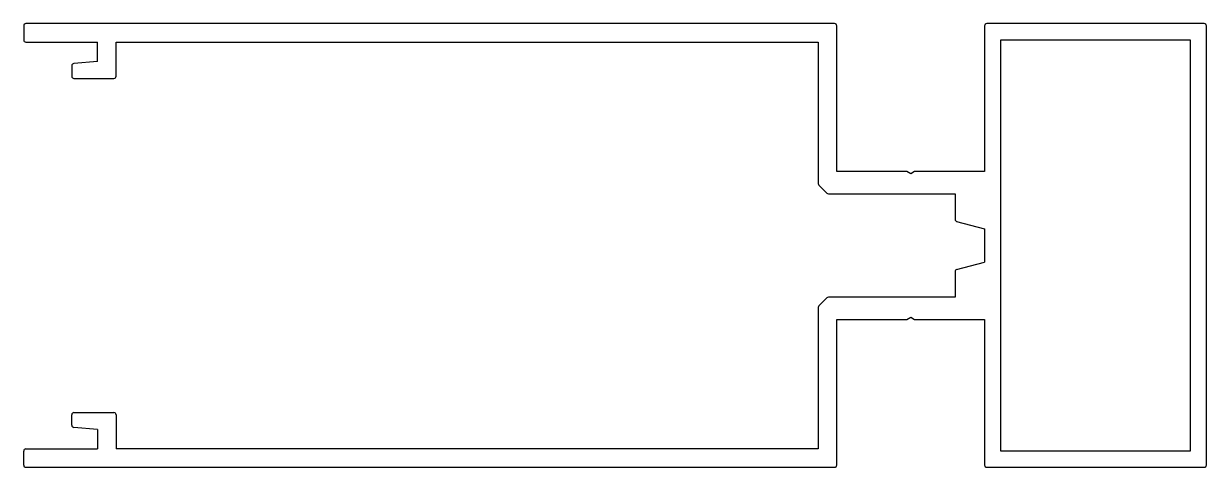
# Model space of a CAD drawing. Extents: x 3964 to 4124, y 177 to 237.
import ezdxf

# ---------------------------------------------------------------- set-up
doc = ezdxf.new("R2010")
doc.units = 0
doc.layers.get('0').update_dxf_attribs({"linetype": 'CONTINUOUS'})

msp = doc.modelspace()

# ---------------------------------------------------------------- linework, layer by layer
at = {"color": 0}
for p, q in [((3963.9, 236.95), (3963.9, 235.05)), ((4073.6, 237.25), (3964.2, 237.25)), ((4073.9, 217.25), (4073.9, 236.95)), ((4093.9, 236.95), (4093.9, 217.25)), ((4123.6, 237.25), (4094.2, 237.25)), ((4123.9, 177.55), (4123.9, 236.95)), ((3964.2, 234.75), (3973.9, 234.75)), ((3973.9, 232.15), (3973.9, 234.75)), ((3976.4, 230.15), (3976.4, 234.75)), ((3976.4, 234.75), (4071.4, 234.75)), ((4071.4, 234.75), (4071.4, 215.63)), ((4096.1, 179.45), (4096.1, 235.05)), ((4096.1, 235.05), (4121.7, 235.05)), ((4121.7, 235.05), (4121.7, 179.45)), ((3973.9, 232.15), (3970.7, 231.85)), ((3970.4, 231.55), (3970.4, 230.15)), ((3970.7, 229.85), (3976.1, 229.85)), ((4083.38, 217.25), (4073.9, 217.25)), ((4083.9, 216.95), (4083.38, 217.25)), ((4084.42, 217.25), (4083.9, 216.95)), ((4093.9, 217.25), (4084.42, 217.25)), ((4071.49, 215.42), (4072.57, 214.34)), ((4072.78, 214.25), (4089.9, 214.25)), ((4089.9, 214.25), (4089.9, 210.79)), ((4090.12, 210.5), (4093.9, 209.49)), ((4093.9, 209.49), (4093.9, 205.01)), ((4090.12, 204), (4093.9, 205.01)), ((4089.9, 203.71), (4089.9, 200.25)), ((4071.49, 199.08), (4072.57, 200.16)), ((4089.9, 200.25), (4072.78, 200.25)), ((4071.4, 198.87), (4071.4, 179.75)), ((4073.9, 177.55), (4073.9, 197.25)), ((4073.9, 197.25), (4083.38, 197.25)), ((4083.38, 197.25), (4083.9, 197.55)), ((4083.9, 197.55), (4084.42, 197.25)), ((4084.42, 197.25), (4093.9, 197.25)), ((4093.9, 197.25), (4093.9, 177.55)), ((3970.4, 182.95), (3970.4, 184.35)), ((3970.7, 184.65), (3976.1, 184.65)), ((3976.4, 184.35), (3976.4, 179.75)), ((3973.9, 182.35), (3970.7, 182.65)), ((3973.9, 182.35), (3973.9, 179.75)), ((3963.9, 177.55), (3963.9, 179.45)), ((3964.2, 179.75), (3973.9, 179.75)), ((4071.4, 179.75), (3976.4, 179.75)), ((4121.7, 179.45), (4096.1, 179.45)), ((3964.2, 177.25), (4073.6, 177.25)), ((4094.2, 177.25), (4123.6, 177.25))]:
    msp.add_line(p, q, dxfattribs=at)
for centre, start, end in [((3964.2, 236.95), 90, 180), ((4073.6, 236.95), 0, 90), ((4094.2, 236.95), 90, 180), ((4123.6, 236.95), 0, 90), ((3964.2, 235.05), 180, 270), ((3970.7, 231.55), 90, 180), ((3970.7, 230.15), 180, 270), ((3976.1, 230.15), 270, 0), ((4071.7, 215.63), 180, 225), ((4072.78, 214.55), 225, 270), ((4090.2, 210.79), 180, 255), ((4090.2, 203.71), 105, 180), ((4072.78, 199.95), 90, 135), ((4071.7, 198.87), 135, 180), ((3970.7, 184.35), 90, 180), ((3976.1, 184.35), 0, 90), ((3970.7, 182.95), 180, 270), ((3964.2, 179.45), 90, 180), ((3964.2, 177.55), 180, 270), ((4073.6, 177.55), 270, 0), ((4094.2, 177.55), 180, 270), ((4123.6, 177.55), 270, 0)]:
    msp.add_arc(centre, 0.3, start, end, dxfattribs=at)

doc.saveas('drawing.dxf')
